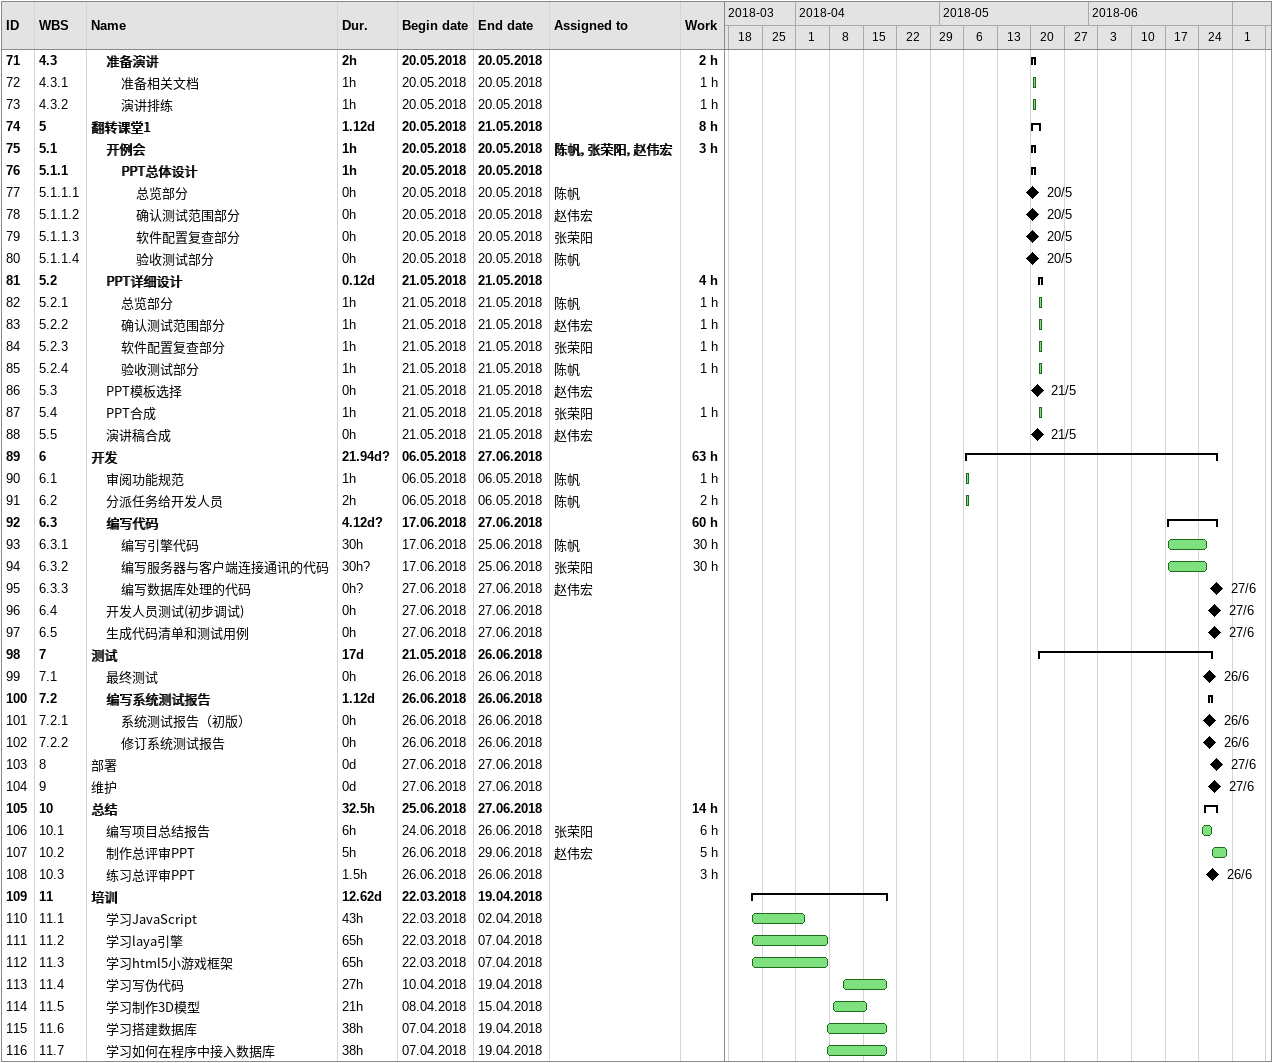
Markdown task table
| ID | WBS | Task | Duration | Start | Finish | Resources | Work (h) |
|---|---|---|---|---|---|---|---|
| 71 | 4.3 | **准备演讲** | 2h | 2018-05-20 | 2018-05-20 |  | 2 |
| 72 | 4.3.1 | 准备相关文档 | 1h | 2018-05-20 | 2018-05-20 |  | 1 |
| 73 | 4.3.2 | 演讲排练 | 1h | 2018-05-20 | 2018-05-20 |  | 1 |
| 74 | 5 | **翻转课堂1** | 1.12d | 2018-05-20 | 2018-05-21 |  | 8 |
| 75 | 5.1 | **开例会** | 1h | 2018-05-20 | 2018-05-20 | 陈帆, 张荣阳, 赵伟宏 | 3 |
| 76 | 5.1.1 | **PPT总体设计** | 1h | 2018-05-20 | 2018-05-20 |  |  |
| 77 | 5.1.1.1 | 总览部分 | 0h | 2018-05-20 | 2018-05-20 | 陈帆 |  |
| 78 | 5.1.1.2 | 确认测试范围部分 | 0h | 2018-05-20 | 2018-05-20 | 赵伟宏 |  |
| 79 | 5.1.1.3 | 软件配置复查部分 | 0h | 2018-05-20 | 2018-05-20 | 张荣阳 |  |
| 80 | 5.1.1.4 | 验收测试部分 | 0h | 2018-05-20 | 2018-05-20 | 陈帆 |  |
| 81 | 5.2 | **PPT详细设计** | 0.12d | 2018-05-21 | 2018-05-21 |  | 4 |
| 82 | 5.2.1 | 总览部分 | 1h | 2018-05-21 | 2018-05-21 | 陈帆 | 1 |
| 83 | 5.2.2 | 确认测试范围部分 | 1h | 2018-05-21 | 2018-05-21 | 赵伟宏 | 1 |
| 84 | 5.2.3 | 软件配置复查部分 | 1h | 2018-05-21 | 2018-05-21 | 张荣阳 | 1 |
| 85 | 5.2.4 | 验收测试部分 | 1h | 2018-05-21 | 2018-05-21 | 陈帆 | 1 |
| 86 | 5.3 | PPT模板选择 | 0h | 2018-05-21 | 2018-05-21 | 赵伟宏 |  |
| 87 | 5.4 | PPT合成 | 1h | 2018-05-21 | 2018-05-21 | 张荣阳 | 1 |
| 88 | 5.5 | 演讲稿合成 | 0h | 2018-05-21 | 2018-05-21 | 赵伟宏 |  |
| 89 | 6 | **开发** | 21.94d? | 2018-05-06 | 2018-06-27 |  | 63 |
| 90 | 6.1 | 审阅功能规范 | 1h | 2018-05-06 | 2018-05-06 | 陈帆 | 1 |
| 91 | 6.2 | 分派任务给开发人员 | 2h | 2018-05-06 | 2018-05-06 | 陈帆 | 2 |
| 92 | 6.3 | **编写代码** | 4.12d? | 2018-06-17 | 2018-06-27 |  | 60 |
| 93 | 6.3.1 | 编写引擎代码 | 30h | 2018-06-17 | 2018-06-25 | 陈帆 | 30 |
| 94 | 6.3.2 | 编写服务器与客户端连接通讯的代码 | 30h? | 2018-06-17 | 2018-06-25 | 张荣阳 | 30 |
| 95 | 6.3.3 | 编写数据库处理的代码 | 0h? | 2018-06-27 | 2018-06-27 | 赵伟宏 |  |
| 96 | 6.4 | 开发人员测试(初步调试) | 0h | 2018-06-27 | 2018-06-27 |  |  |
| 97 | 6.5 | 生成代码清单和测试用例 | 0h | 2018-06-27 | 2018-06-27 |  |  |
| 98 | 7 | **测试** | 17d | 2018-05-21 | 2018-06-26 |  |  |
| 99 | 7.1 | 最终测试 | 0h | 2018-06-26 | 2018-06-26 |  |  |
| 100 | 7.2 | **编写系统测试报告** | 1.12d | 2018-06-26 | 2018-06-26 |  |  |
| 101 | 7.2.1 | 系统测试报告（初版） | 0h | 2018-06-26 | 2018-06-26 |  |  |
| 102 | 7.2.2 | 修订系统测试报告 | 0h | 2018-06-26 | 2018-06-26 |  |  |
| 103 | 8 | 部署 | 0d | 2018-06-27 | 2018-06-27 |  |  |
| 104 | 9 | 维护 | 0d | 2018-06-27 | 2018-06-27 |  |  |
| 105 | 10 | **总结** | 32.5h | 2018-06-25 | 2018-06-27 |  | 14 |
| 106 | 10.1 | 编写项目总结报告 | 6h | 2018-06-24 | 2018-06-26 | 张荣阳 | 6 |
| 107 | 10.2 | 制作总评审PPT | 5h | 2018-06-26 | 2018-06-29 | 赵伟宏 | 5 |
| 108 | 10.3 | 练习总评审PPT | 1.5h | 2018-06-26 | 2018-06-26 |  | 3 |
| 109 | 11 | **培训** | 12.62d | 2018-03-22 | 2018-04-19 |  |  |
| 110 | 11.1 | 学习JavaScript | 43h | 2018-03-22 | 2018-04-02 |  |  |
| 111 | 11.2 | 学习laya引擎 | 65h | 2018-03-22 | 2018-04-07 |  |  |
| 112 | 11.3 | 学习html5小游戏框架 | 65h | 2018-03-22 | 2018-04-07 |  |  |
| 113 | 11.4 | 学习写伪代码 | 27h | 2018-04-10 | 2018-04-19 |  |  |
| 114 | 11.5 | 学习制作3D模型 | 21h | 2018-04-08 | 2018-04-15 |  |  |
| 115 | 11.6 | 学习搭建数据库 | 38h | 2018-04-07 | 2018-04-19 |  |  |
| 116 | 11.7 | 学习如何在程序中接入数据库 | 38h | 2018-04-07 | 2018-04-19 |  |  |
